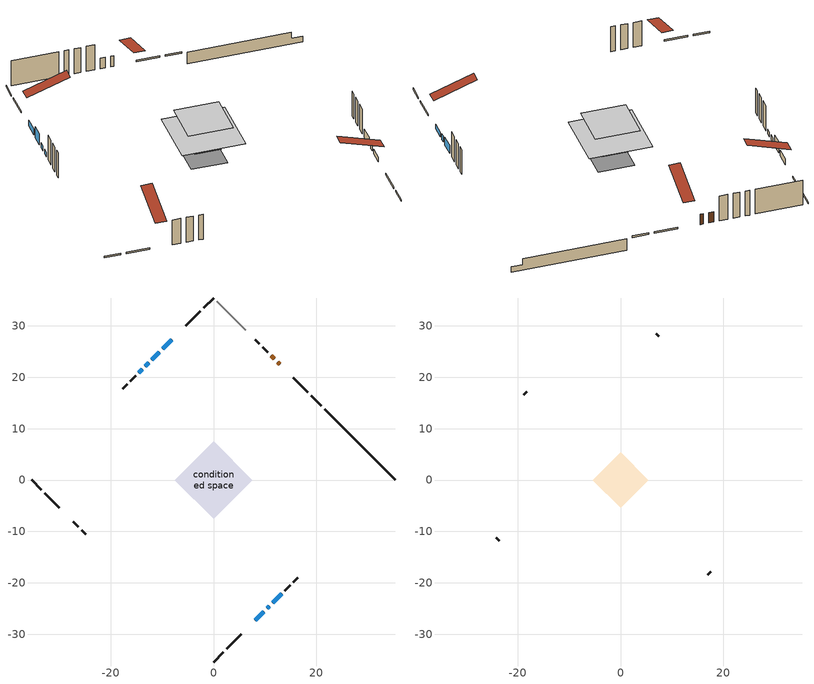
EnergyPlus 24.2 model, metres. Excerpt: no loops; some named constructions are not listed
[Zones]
conditioned space
 floor outside (Floor1 construction): -3.2,0 0,3.2 3.2,0 0,-3.2 z1.04
 floor adiabatic (AdiabaticFloorConstruction): -7.59,0 0,7.59 7.59,0 0,-7.59 z3.48
 floor foundation (Slab1 construction): -4.31,0 0,4.31 4.31,0 0,-4.31 z-1.25
 wall outside (RimJoist1 construction): 0,-35.43 1.94,-33.49 / -35.43,0 -33.49,-1.94 / 0,35.43 -1.94,33.49 / 20.98,14.45 19.04,16.39 z1.04:1.34
 wall outside (RimJoist2 construction): 2.6,-32.83 5.43,-30 / -32.83,-2.6 -30,-5.43 / -2.6,32.83 -5.43,30 / 18.38,17.05 15.55,19.88 z1.04:1.34
 wall outside (AdiabaticWallConstruction 1): 12.86,22.57 12.5,22.94 / 11.84,23.59 11.27,24.17 z1.04:3.07
 wall outside (AdiabaticWallConstruction): -8.12,27.31 -9.92,25.51 z1.04:2.21; 8.12,-27.31 9.77,-25.66 / -13.9,21.53 -14.51,20.92 z1.04:1.9; 10.43,-25 10.86,-24.57 z1.04:2.26; -10.57,24.86 -11.98,23.46 z1.04:3.17; -12.63,22.8 -13.24,22.19 z1.04:2.06; 11.51,-23.92 13.24,-22.19 z1.04:2.62
 wall outside (Wall1 construction): 13.9,-21.54 14.9,-20.53 / -27.31,-8.12 -26.3,-9.13 / -15.17,20.27 -16.17,19.26 / 10.61,24.82 9.6,25.83 z1.04:5.92
 wall outside (Wall2 construction): 15.56,-19.87 16.36,-19.07 / -25.65,-9.78 -24.85,-10.58 / -16.83,18.6 -17.63,17.8 / 8.95,26.48 8.15,27.28 z1.04:5.92
 wall foundation (FoundationWall1 construction): 21.64,13.79,-1.25 21.64,13.79,1.04 34.05,1.38,1.04 34.05,1.38,-0.19 35.43,0,-0.19 35.43,0,-1.25
 wall adiabatic (Wall4 construction): 6.3,29.14 0.66,34.77 z1.04:5.92
 window (WindowConstruction): -8.12,27.31 -9.92,25.51 z1.04:2.21
 window (WindowConstruction 1): 8.12,-27.31 9.77,-25.66 z1.04:1.9
 window (WindowConstruction 5): 10.43,-25 10.86,-24.57 z1.04:2.26
 window (WindowConstruction 2): -10.57,24.86 -11.98,23.46 z1.04:3.17
 window (WindowConstruction 3): -12.63,22.8 -13.24,22.19 z1.04:2.05
 window (WindowConstruction 4): 11.51,-23.92 13.24,-22.19 z1.04:2.62
 window (WindowConstruction 6): -13.9,21.53 -14.51,20.92 z1.04:1.9
 door (Door): 12.86,22.57 12.5,22.94 z1.04:3.07
 door (Door 1): 11.84,23.59 11.27,24.16 z1.04:3.07
 ceiling adiabatic (AdiabaticFloorConstruction): 0,-7.59 7.59,0 0,7.59 -7.59,0 z3.48
attic - vented
 floor to conditioned space (Floor2 construction Reversed): -5.37,0 0,5.37 5.37,0 0,-5.37 z5.92
 wall outside (Wall3 construction): 17.01,-18.42 17.55,-17.88 / -24.19,-11.24 -23.65,-11.78 / -18.28,17.15 -18.82,16.61 / 7.49,27.94 6.95,28.48 z1.04:5.92
 roof outside (Roof1 construction): 7.46,-27.97,5.92 2.24,-22.74,8.38 0.86,-24.12,8.38 6.09,-29.35,5.92; -27.97,-7.46,5.92 -22.74,-2.24,8.38 -24.12,-0.86,8.38 -29.35,-6.09,5.92; -7.46,27.97,5.92 -2.24,22.74,8.38 -0.86,24.12,8.38 -6.09,29.35,5.92; 13.52,21.91,5.92 8.29,16.69,8.38 9.67,15.31,8.38 14.89,20.54,5.92
[Material] Roughness=Rough; Thermal Absorptance=0.9
Name | Thickness {m} | Conductivity {W/m-K} | Density {kg/m3} | Specific Heat {J/kg-K} | Solar Absorptance | Visible Absorptance
ceiling loosefill ins | 0.0846667 | 0.0480833 | 16.02 | 1046.75 | 0.7 | 0.7
ceiling stud and cavity | 0.1397 | 0.0803822 | 65.682 | 1177.47 | 0.7 | 0.7
gypsum board | 0.0127 | 0.160291 | 801 | 837.4 | 0.6 | 0.6
[Construction]
Floor2 construction: ceiling loosefill ins, ceiling stud and cavity, gypsum board
[EnergyManagementSystem:Program]
total_loads_program: Set loads_htg_tot = 0; Set loads_clg_tot = 0; If htg_load_cond > 0; Set loads_htg_tot = loads_htg_tot + (htg_load_cond - clg_load_cond) * 1.0; EndIf; Set loads_htg_tot = (@Max loads_htg_tot 0); If clg_load_cond > 0; Set loads_clg_tot = loads_clg_tot + (clg_load_cond - htg_load_cond) * 1.0; EndIf; Set loads_clg_tot = (@Max loads_clg_tot 0)
unmet_hours_program: Set htg_unmet_hours = 0; Set clg_unmet_hours = 0; Set unit_htg_unmet_hours = 0; If ((DayOfYear >= 1) && (DayOfYear <= 365)); Set unit_htg_unmet_hours = unit_htg_unmet_hours + conditioned_space_htg_unmet_s; If unit_htg_unmet_hours > htg_unmet_hours; Set htg_unmet_hours = unit_htg_unmet_hours; EndIf; EndIf; Set unit_clg_unmet_hours = 0; If ((DayOfYear >= 1) && (DayOfYear <= 365)); Set unit_clg_unmet_hours = unit_clg_unmet_hours + conditioned_space_clg_unmet_s; If unit_clg_unmet_hours > clg_unmet_hours; Set clg_unmet_hours = unit_clg_unmet_hours; EndIf; EndIf
water_heater_EC_adj: If WarmupFlag == 0; Set dhw_e_cons = water_heater_energy + water_heater_on_cycle_parasitic + water_heater_off_cycle_parasitic; Set water_heater_ec_adj_act = 0.0 * dhw_e_cons / 1; EndIf
[EnergyManagementSystem:ProgramCallingManager]
air_source_heat_pump_supply_fan_disaggregate_program_calling_manager: EndOfSystemTimestepBeforeHVACReporting; air_source_heat_pump_supply_fan_disaggregate_program
air_source_heat_pump_supply_fan_power_program_calling_manager: AfterPredictorBeforeHVACManagers; air_source_heat_pump_supply_fan_power_program
component_loads_program_calling_manager: EndOfZoneTimestepAfterZoneReporting; component_loads_program
fridge_schedule_program_calling_manager: BeginZoneTimestepAfterInitHeatBalance; fridge_schedule_program
infil_program_calling_manager: BeginZoneTimestepAfterInitHeatBalance; infil_program
natural_vent_program_calling_manager: BeginZoneTimestepAfterInitHeatBalance; natural_vent_program
Sequential_Fraction_Schedule_program_manager: BeginZoneTimestepAfterInitHeatBalance; Sequential_Fraction_Schedule_program
total_airflows_program_calling_manager: EndOfZoneTimestepAfterZoneReporting; total_airflows_program
total_loads_program_calling_manager: EndOfZoneTimestepAfterZoneReporting; total_loads_program
unmet_hours_program_calling_manager: EndOfZoneTimestepBeforeZoneReporting; unmet_hours_program
water_heater_EC_adj_ProgramManager: EndOfSystemTimestepBeforeHVACReporting; water_heater_EC_adj
[EnergyManagementSystem:OutputVariable] Type of Data in Variable=Summed
Name | EMS Variable | Update Frequency | EMS Program or Subroutine | Units
air source heat pump supply fan disaggregate clg | air_source_heat_pump_supply_fan_clg | SystemTimestep | air_source_heat_pump_supply_fan_disaggregate_program | J
air source heat pump supply fan disaggregate htg primary | air_source_heat_pump_supply_fan_primary_htg | SystemTimestep | air_source_heat_pump_supply_fan_disaggregate_program | J
loads_htg_tot_peakload_outvar; loads_htg_tot_annual_outvar; Energy Management System Output Variable 1; Energy Management System Output Variable 45 | loads_htg_tot | ZoneTimestep | total_loads_program | J
loads_clg_tot_peakload_outvar; loads_clg_tot_annual_outvar; Energy Management System Output Variable 2; Energy Management System Output Variable 46 | loads_clg_tot | ZoneTimestep | total_loads_program | J
htg_unmet_hours_annual_outvar; Energy Management System Output Variable 3 | htg_unmet_hours | ZoneTimestep | unmet_hours_program | hr
clg_unmet_hours_annual_outvar; Energy Management System Output Variable 4 | clg_unmet_hours | ZoneTimestep | unmet_hours_program | hr
loads_htg_roofs_annual_outvar; Energy Management System Output Variable 5 | loads_htg_roofs | ZoneTimestep | component_loads_program | J
loads_htg_ceilings_annual_outvar; Energy Management System Output Variable 6 | loads_htg_ceilings | ZoneTimestep | component_loads_program | J
loads_htg_walls_annual_outvar; Energy Management System Output Variable 7 | loads_htg_walls | ZoneTimestep | component_loads_program | J
loads_htg_rim_joists_annual_outvar; Energy Management System Output Variable 8 | loads_htg_rim_joists | ZoneTimestep | component_loads_program | J
loads_htg_foundation_walls_annual_outvar; Energy Management System Output Variable 9 | loads_htg_foundation_walls | ZoneTimestep | component_loads_program | J
loads_htg_doors_annual_outvar; Energy Management System Output Variable 10 | loads_htg_doors | ZoneTimestep | component_loads_program | J
loads_htg_windows_conduction_annual_outvar; Energy Management System Output Variable 11 | loads_htg_windows_conduction | ZoneTimestep | component_loads_program | J
loads_htg_windows_solar_annual_outvar; Energy Management System Output Variable 12 | loads_htg_windows_solar | ZoneTimestep | component_loads_program | J
loads_htg_skylights_conduction_annual_outvar; Energy Management System Output Variable 13 | loads_htg_skylights_conduction | ZoneTimestep | component_loads_program | J
loads_htg_skylights_solar_annual_outvar; Energy Management System Output Variable 14 | loads_htg_skylights_solar | ZoneTimestep | component_loads_program | J
loads_htg_floors_annual_outvar; Energy Management System Output Variable 15 | loads_htg_floors | ZoneTimestep | component_loads_program | J
loads_htg_slabs_annual_outvar; Energy Management System Output Variable 16 | loads_htg_slabs | ZoneTimestep | component_loads_program | J
loads_htg_internal_mass_annual_outvar; Energy Management System Output Variable 17 | loads_htg_internal_mass | ZoneTimestep | component_loads_program | J
loads_htg_infil_annual_outvar; Energy Management System Output Variable 18 | loads_htg_infil | ZoneTimestep | component_loads_program | J
loads_htg_natvent_annual_outvar; Energy Management System Output Variable 19 | loads_htg_natvent | ZoneTimestep | component_loads_program | J
loads_htg_mechvent_annual_outvar; Energy Management System Output Variable 20 | loads_htg_mechvent | ZoneTimestep | component_loads_program | J
loads_htg_whf_annual_outvar; Energy Management System Output Variable 21 | loads_htg_whf | ZoneTimestep | component_loads_program | J
loads_htg_ducts_annual_outvar; Energy Management System Output Variable 22 | loads_htg_ducts | ZoneTimestep | component_loads_program | J
loads_htg_intgains_annual_outvar; Energy Management System Output Variable 23 | loads_htg_intgains | ZoneTimestep | component_loads_program | J
loads_htg_lighting_annual_outvar; Energy Management System Output Variable 24 | loads_htg_lighting | ZoneTimestep | component_loads_program | J
loads_clg_roofs_annual_outvar; Energy Management System Output Variable 25 | loads_clg_roofs | ZoneTimestep | component_loads_program | J
loads_clg_ceilings_annual_outvar; Energy Management System Output Variable 26 | loads_clg_ceilings | ZoneTimestep | component_loads_program | J
loads_clg_walls_annual_outvar; Energy Management System Output Variable 27 | loads_clg_walls | ZoneTimestep | component_loads_program | J
loads_clg_rim_joists_annual_outvar; Energy Management System Output Variable 28 | loads_clg_rim_joists | ZoneTimestep | component_loads_program | J
loads_clg_foundation_walls_annual_outvar; Energy Management System Output Variable 29 | loads_clg_foundation_walls | ZoneTimestep | component_loads_program | J
loads_clg_doors_annual_outvar; Energy Management System Output Variable 30 | loads_clg_doors | ZoneTimestep | component_loads_program | J
loads_clg_windows_conduction_annual_outvar; Energy Management System Output Variable 31 | loads_clg_windows_conduction | ZoneTimestep | component_loads_program | J
loads_clg_windows_solar_annual_outvar; Energy Management System Output Variable 32 | loads_clg_windows_solar | ZoneTimestep | component_loads_program | J
loads_clg_skylights_conduction_annual_outvar; Energy Management System Output Variable 33 | loads_clg_skylights_conduction | ZoneTimestep | component_loads_program | J
loads_clg_skylights_solar_annual_outvar; Energy Management System Output Variable 34 | loads_clg_skylights_solar | ZoneTimestep | component_loads_program | J
loads_clg_floors_annual_outvar; Energy Management System Output Variable 35 | loads_clg_floors | ZoneTimestep | component_loads_program | J
loads_clg_slabs_annual_outvar; Energy Management System Output Variable 36 | loads_clg_slabs | ZoneTimestep | component_loads_program | J
loads_clg_internal_mass_annual_outvar; Energy Management System Output Variable 37 | loads_clg_internal_mass | ZoneTimestep | component_loads_program | J
loads_clg_infil_annual_outvar; Energy Management System Output Variable 38 | loads_clg_infil | ZoneTimestep | component_loads_program | J
loads_clg_natvent_annual_outvar; Energy Management System Output Variable 39 | loads_clg_natvent | ZoneTimestep | component_loads_program | J
loads_clg_mechvent_annual_outvar; Energy Management System Output Variable 40 | loads_clg_mechvent | ZoneTimestep | component_loads_program | J
loads_clg_whf_annual_outvar; Energy Management System Output Variable 41 | loads_clg_whf | ZoneTimestep | component_loads_program | J
loads_clg_ducts_annual_outvar; Energy Management System Output Variable 42 | loads_clg_ducts | ZoneTimestep | component_loads_program | J
loads_clg_intgains_annual_outvar; Energy Management System Output Variable 43 | loads_clg_intgains | ZoneTimestep | component_loads_program | J
loads_clg_lighting_annual_outvar; Energy Management System Output Variable 44 | loads_clg_lighting | ZoneTimestep | component_loads_program | J
[Schedule:Constant]
Sequential Fraction Schedule: Hourly Value=1
[Schedule:Day:Interval]
interior lighting schedule day: No, 01:00, 0.108182, 04:00, 0.0901515, 05:00, 0.0991667, 06:00, 0.162273, 07:00, 0.270455, 08:00, 0.342576, 10:00, 0.369621, 11:00, 0.351591, 12:00, 0.333561, 13:00, 0.324545, 14:00, 0.31553, 15:00, 0.333561, 16:00, 0.369621, 17:00, 0.450758, 18:00, 0.585985, 19:00, 0.775303, 20:00, 0.955606, 21:00, 0.991667, 22:00, 0.712197, 23:00, 0.360606, 24:00, 0.162273
interior lighting schedule day 1: No, 01:00, 0.100909, 04:00, 0.0840909, 05:00, 0.0925, 06:00, 0.151364, 07:00, 0.252273, 08:00, 0.319545, 10:00, 0.344773, 11:00, 0.327955, 12:00, 0.311136, 13:00, 0.302727, 14:00, 0.294318, 15:00, 0.311136, 16:00, 0.344773, 17:00, 0.420455, 18:00, 0.546591, 19:00, 0.723182, 20:00, 0.891364, 21:00, 0.925, 22:00, 0.664318, 23:00, 0.336364, 24:00, 0.151364
interior lighting schedule day 2: No, 01:00, 0.0927273, 04:00, 0.0772727, 05:00, 0.085, 06:00, 0.139091, 07:00, 0.231818, 08:00, 0.293636, 10:00, 0.316818, 11:00, 0.301364, 12:00, 0.285909, 13:00, 0.278182, 14:00, 0.270455, 15:00, 0.285909, 16:00, 0.316818, 17:00, 0.386364, 18:00, 0.502273, 19:00, 0.664545, 20:00, 0.819091, 21:00, 0.85, 22:00, 0.610455, 23:00, 0.309091, 24:00, 0.139091
interior lighting schedule day 3: No, 01:00, 0.0845455, 04:00, 0.0704545, 05:00, 0.0775, 06:00, 0.126818, 07:00, 0.211364, 08:00, 0.267727, 10:00, 0.288864, 11:00, 0.274773, 12:00, 0.260682, 13:00, 0.253636, 14:00, 0.246591, 15:00, 0.260682, 16:00, 0.288864, 17:00, 0.352273, 18:00, 0.457955, 19:00, 0.605909, 20:00, 0.746818, 21:00, 0.775, 22:00, 0.556591, 23:00, 0.281818, 24:00, 0.126818
interior lighting schedule day 4: No, 01:00, 0.0763636, 04:00, 0.0636364, 05:00, 0.07, 06:00, 0.114545, 07:00, 0.190909, 08:00, 0.241818, 10:00, 0.260909, 11:00, 0.248182, 12:00, 0.235455, 13:00, 0.229091, 14:00, 0.222727, 15:00, 0.235455, 16:00, 0.260909, 17:00, 0.318182, 18:00, 0.413636, 19:00, 0.547273, 20:00, 0.674545, 21:00, 0.7, 22:00, 0.502727, 23:00, 0.254545, 24:00, 0.114545
interior lighting schedule day 5: No, 01:00, 0.0727273, 04:00, 0.0606061, 05:00, 0.0666667, 06:00, 0.109091, 07:00, 0.181818, 08:00, 0.230303, 10:00, 0.248485, 11:00, 0.236364, 12:00, 0.224242, 13:00, 0.218182, 14:00, 0.212121, 15:00, 0.224242, 16:00, 0.248485, 17:00, 0.30303, 18:00, 0.393939, 19:00, 0.521212, 20:00, 0.642424, 21:00, 0.666667, 22:00, 0.478788, 23:00, 0.242424, 24:00, 0.109091
interior lighting schedule day 6: No, 01:00, 0.0745455, 04:00, 0.0621212, 05:00, 0.0683333, 06:00, 0.111818, 07:00, 0.186364, 08:00, 0.236061, 10:00, 0.254697, 11:00, 0.242273, 12:00, 0.229848, 13:00, 0.223636, 14:00, 0.217424, 15:00, 0.229848, 16:00, 0.254697, 17:00, 0.310606, 18:00, 0.403788, 19:00, 0.534242, 20:00, 0.658485, 21:00, 0.683333, 22:00, 0.490758, 23:00, 0.248485, 24:00, 0.111818
interior lighting schedule day 7: No, 01:00, 0.08, 04:00, 0.0666667, 05:00, 0.0733333, 06:00, 0.12, 07:00, 0.2, 08:00, 0.253333, 10:00, 0.273333, 11:00, 0.26, 12:00, 0.246667, 13:00, 0.24, 14:00, 0.233333, 15:00, 0.246667, 16:00, 0.273333, 17:00, 0.333333, 18:00, 0.433333, 19:00, 0.573333, 20:00, 0.706667, 21:00, 0.733333, 22:00, 0.526667, 23:00, 0.266667, 24:00, 0.12
interior lighting schedule day 8: No, 01:00, 0.0890909, 04:00, 0.0742424, 05:00, 0.0816667, 06:00, 0.133636, 07:00, 0.222727, 08:00, 0.282121, 10:00, 0.304394, 11:00, 0.289545, 12:00, 0.274697, 13:00, 0.267273, 14:00, 0.259848, 15:00, 0.274697, 16:00, 0.304394, 17:00, 0.371212, 18:00, 0.482576, 19:00, 0.638485, 20:00, 0.78697, 21:00, 0.816667, 22:00, 0.586515, 23:00, 0.29697, 24:00, 0.133636
interior lighting schedule day 9: No, 01:00, 0.0972727, 04:00, 0.0810606, 05:00, 0.0891667, 06:00, 0.145909, 07:00, 0.243182, 08:00, 0.30803, 10:00, 0.332348, 11:00, 0.316136, 12:00, 0.299924, 13:00, 0.291818, 14:00, 0.283712, 15:00, 0.299924, 16:00, 0.332348, 17:00, 0.405303, 18:00, 0.526894, 19:00, 0.697121, 20:00, 0.859242, 21:00, 0.891667, 22:00, 0.640379, 23:00, 0.324242, 24:00, 0.145909
interior lighting schedule day 10: No, 01:00, 0.105455, 04:00, 0.0878788, 05:00, 0.0966667, 06:00, 0.158182, 07:00, 0.263636, 08:00, 0.333939, 10:00, 0.360303, 11:00, 0.342727, 12:00, 0.325152, 13:00, 0.316364, 14:00, 0.307576, 15:00, 0.325152, 16:00, 0.360303, 17:00, 0.439394, 18:00, 0.571212, 19:00, 0.755758, 20:00, 0.931515, 21:00, 0.966667, 22:00, 0.694242, 23:00, 0.351515, 24:00, 0.158182
interior lighting schedule day 11: No, 01:00, 0.109091, 04:00, 0.0909091, 05:00, 0.1, 06:00, 0.163636, 07:00, 0.272727, 08:00, 0.345455, 10:00, 0.372727, 11:00, 0.354545, 12:00, 0.336364, 13:00, 0.327273, 14:00, 0.318182, 15:00, 0.336364, 16:00, 0.372727, 17:00, 0.454545, 18:00, 0.590909, 19:00, 0.781818, 20:00, 0.963636, 21:00, 1, 22:00, 0.718182, 23:00, 0.363636, 24:00, 0.163636
interior lighting schedule default day; occupants schedule default day; clothes dryer schedule default day; cooking range schedule default day; mech vent bath fan 0 schedule default day; mech vent range fan 0 schedule default day; misc plug loads schedule default day; general water use schedule default day; clothes dryer exhaust 0 schedule default day; cooling season schedule day; cooling season schedule day 2; cooling season schedule default day; exterior lighting schedule default day; natural vent schedule default day: No, 24:00, 0
occupants schedule day: No, 05:00, 0.426829, 06:00, 0.719512, 07:00, 1, 08:00, 0.670732, 09:00, 0.329268, 14:00, 0.170732, 15:00, 0.231707, 16:00, 0.329268, 17:00, 0.5, 18:00, 0.670732, 19:00, 0.829268, 21:00, 1, 22:00, 0.853659, 23:00, 0.646341, 24:00, 0.426829
clothes dryer schedule day; clothes dryer exhaust 0 schedule day: No, 01:00, 0.123457, 02:00, 0.0740741, 03:00, 0.0493827, 04:00, 0.0246914, 05:00, 0.0493827, 06:00, 0.0740741, 07:00, 0.197531, 08:00, 0.395062, 09:00, 0.592593, 10:00, 0.839506, 11:00, 0.962963, 12:00, 1, 13:00, 0.91358, 14:00, 0.82716, 15:00, 0.716049, 16:00, 0.753086, 17:00, 0.679012, 18:00, 0.666667, 20:00, 0.62963, 21:00, 0.641975, 22:00, 0.666667, 23:00, 0.54321, 24:00, 0.296296
cooking range schedule day: No, 05:00, 0.0597015, 06:00, 0.11194, 07:00, 0.171642, 08:00, 0.291045, 11:00, 0.343284, 12:00, 0.402985, 13:00, 0.462687, 14:00, 0.343284, 15:00, 0.291045, 16:00, 0.402985, 17:00, 0.567164, 18:00, 1, 19:00, 0.850746, 20:00, 0.432836, 21:00, 0.291045, 22:00, 0.231343, 23:00, 0.171642, 24:00, 0.11194
mech vent bath fan 0 schedule day: No, 07:00, 0, 08:00, 1, 09:00, 0.2, 24:00, 0
mech vent range fan 0 schedule day: No, 18:00, 0, 19:00, 1, 20:00, 0.2, 24:00, 0
misc plug loads schedule day: No, 06:00, 0.705882, 07:00, 0.745098, 08:00, 0.803922, 15:00, 0.823529, 16:00, 0.862745, 17:00, 0.921569, 18:00, 0.980392, 19:00, 1, 20:00, 0.980392, 21:00, 0.941176, 22:00, 0.862745, 23:00, 0.784314, 24:00, 0.72549
general water use schedule day: No, 01:00, 0.315068, 03:00, 0.287671, 04:00, 0.342466, 05:00, 0.369863, 06:00, 0.520548, 07:00, 0.60274, 08:00, 0.534247, 10:00, 0.506849, 11:00, 0.465753, 14:00, 0.479452, 15:00, 0.534247, 16:00, 0.589041, 17:00, 0.69863, 18:00, 0.876712, 19:00, 0.890411, 20:00, 0.986301, 21:00, 1, 22:00, 0.863014, 23:00, 0.616438, 24:00, 0.465753
cooling season schedule day 1: No, 24:00, 1
exterior lighting schedule day: No, 01:00, 0.566667, 03:00, 0.524167, 05:00, 0.495833, 06:00, 0.5525, 07:00, 0.623333, 08:00, 0.580833, 09:00, 0.439167, 10:00, 0.354167, 12:00, 0.34, 13:00, 0.354167, 14:00, 0.396667, 15:00, 0.425, 16:00, 0.495833, 17:00, 0.623333, 18:00, 0.793333, 19:00, 0.906667, 20:00, 0.963333, 21:00, 0.991667, 22:00, 0.920833, 23:00, 0.793333, 24:00, 0.665833
exterior lighting schedule day 1: No, 01:00, 0.528571, 03:00, 0.488929, 05:00, 0.4625, 06:00, 0.515357, 07:00, 0.581429, 08:00, 0.541786, 09:00, 0.409643, 10:00, 0.330357, 12:00, 0.317143, 13:00, 0.330357, 14:00, 0.37, 15:00, 0.396429, 16:00, 0.4625, 17:00, 0.581429, 18:00, 0.74, 19:00, 0.845714, 20:00, 0.898571, 21:00, 0.925, 22:00, 0.858929, 23:00, 0.74, 24:00, 0.621071
exterior lighting schedule day 10: No, 01:00, 0.552381, 03:00, 0.510952, 05:00, 0.483333, 06:00, 0.538571, 07:00, 0.607619, 08:00, 0.56619, 09:00, 0.428095, 10:00, 0.345238, 12:00, 0.331429, 13:00, 0.345238, 14:00, 0.386667, 15:00, 0.414286, 16:00, 0.483333, 17:00, 0.607619, 18:00, 0.773333, 19:00, 0.88381, 20:00, 0.939048, 21:00, 0.966667, 22:00, 0.897619, 23:00, 0.773333, 24:00, 0.649048
exterior lighting schedule day 11: No, 01:00, 0.571429, 03:00, 0.528571, 05:00, 0.5, 06:00, 0.557143, 07:00, 0.628571, 08:00, 0.585714, 09:00, 0.442857, 10:00, 0.357143, 12:00, 0.342857, 13:00, 0.357143, 14:00, 0.4, 15:00, 0.428571, 16:00, 0.5, 17:00, 0.628571, 18:00, 0.8, 19:00, 0.914286, 20:00, 0.971429, 21:00, 1, 22:00, 0.928571, 23:00, 0.8, 24:00, 0.671429
exterior lighting schedule day 2: No, 01:00, 0.485714, 03:00, 0.449286, 05:00, 0.425, 06:00, 0.473571, 07:00, 0.534286, 08:00, 0.497857, 09:00, 0.376429, 10:00, 0.303571, 12:00, 0.291429, 13:00, 0.303571, 14:00, 0.34, 15:00, 0.364286, 16:00, 0.425, 17:00, 0.534286, 18:00, 0.68, 19:00, 0.777143, 20:00, 0.825714, 21:00, 0.85, 22:00, 0.789286, 23:00, 0.68, 24:00, 0.570714
exterior lighting schedule day 3: No, 01:00, 0.442857, 03:00, 0.409643, 05:00, 0.3875, 06:00, 0.431786, 07:00, 0.487143, 08:00, 0.453929, 09:00, 0.343214, 10:00, 0.276786, 12:00, 0.265714, 13:00, 0.276786, 14:00, 0.31, 15:00, 0.332143, 16:00, 0.3875, 17:00, 0.487143, 18:00, 0.62, 19:00, 0.708571, 20:00, 0.752857, 21:00, 0.775, 22:00, 0.719643, 23:00, 0.62, 24:00, 0.520357
exterior lighting schedule day 4: No, 01:00, 0.4, 03:00, 0.37, 05:00, 0.35, 06:00, 0.39, 07:00, 0.44, 08:00, 0.41, 09:00, 0.31, 10:00, 0.25, 12:00, 0.24, 13:00, 0.25, 14:00, 0.28, 15:00, 0.3, 16:00, 0.35, 17:00, 0.44, 18:00, 0.56, 19:00, 0.64, 20:00, 0.68, 21:00, 0.7, 22:00, 0.65, 23:00, 0.56, 24:00, 0.47
exterior lighting schedule day 5: No, 01:00, 0.380952, 03:00, 0.352381, 05:00, 0.333333, 06:00, 0.371429, 07:00, 0.419048, 08:00, 0.390476, 09:00, 0.295238, 10:00, 0.238095, 12:00, 0.228571, 13:00, 0.238095, 14:00, 0.266667, 15:00, 0.285714, 16:00, 0.333333, 17:00, 0.419048, 18:00, 0.533333, 19:00, 0.609524, 20:00, 0.647619, 21:00, 0.666667, 22:00, 0.619048, 23:00, 0.533333, 24:00, 0.447619
exterior lighting schedule day 6: No, 01:00, 0.390476, 03:00, 0.36119, 05:00, 0.341667, 06:00, 0.380714, 07:00, 0.429524, 08:00, 0.400238, 09:00, 0.302619, 10:00, 0.244048, 12:00, 0.234286, 13:00, 0.244048, 14:00, 0.273333, 15:00, 0.292857, 16:00, 0.341667, 17:00, 0.429524, 18:00, 0.546667, 19:00, 0.624762, 20:00, 0.66381, 21:00, 0.683333, 22:00, 0.634524, 23:00, 0.546667, 24:00, 0.45881
exterior lighting schedule day 7: No, 01:00, 0.419048, 03:00, 0.387619, 05:00, 0.366667, 06:00, 0.408571, 07:00, 0.460952, 08:00, 0.429524, 09:00, 0.324762, 10:00, 0.261905, 12:00, 0.251429, 13:00, 0.261905, 14:00, 0.293333, 15:00, 0.314286, 16:00, 0.366667, 17:00, 0.460952, 18:00, 0.586667, 19:00, 0.670476, 20:00, 0.712381, 21:00, 0.733333, 22:00, 0.680952, 23:00, 0.586667, 24:00, 0.492381
exterior lighting schedule day 8: No, 01:00, 0.466667, 03:00, 0.431667, 05:00, 0.408333, 06:00, 0.455, 07:00, 0.513333, 08:00, 0.478333, 09:00, 0.361667, 10:00, 0.291667, 12:00, 0.28, 13:00, 0.291667, 14:00, 0.326667, 15:00, 0.35, 16:00, 0.408333, 17:00, 0.513333, 18:00, 0.653333, 19:00, 0.746667, 20:00, 0.793333, 21:00, 0.816667, 22:00, 0.758333, 23:00, 0.653333, 24:00, 0.548333
exterior lighting schedule day 9: No, 01:00, 0.509524, 03:00, 0.47131, 05:00, 0.445833, 06:00, 0.496786, 07:00, 0.560476, 08:00, 0.522262, 09:00, 0.394881, 10:00, 0.318452, 12:00, 0.305714, 13:00, 0.318452, 14:00, 0.356667, 15:00, 0.382143, 16:00, 0.445833, 17:00, 0.560476, 18:00, 0.713333, 19:00, 0.815238, 20:00, 0.86619, 21:00, 0.891667, 22:00, 0.827976, 23:00, 0.713333, 24:00, 0.59869
[Schedule:Week:Daily]
clothes dryer exhaust 0 schedule Week Rule - Jan1-Dec31: clothes dryer exhaust 0 schedule day, clothes dryer exhaust 0 schedule day, clothes dryer exhaust 0 schedule day, clothes dryer exhaust 0 schedule day, clothes dryer exhaust 0 schedule day, clothes dryer exhaust 0 schedule day, clothes dryer exhaust 0 schedule day, clothes dryer exhaust 0 schedule default day, clothes dryer exhaust 0 schedule default day, clothes dryer exhaust 0 schedule default day, clothes dryer exhaust 0 schedule default day, clothes dryer exhaust 0 schedule default day
cooling season schedule Week Rule - Jan1-May26: cooling season schedule day, cooling season schedule day, cooling season schedule day, cooling season schedule day, cooling season schedule day, cooling season schedule day, cooling season schedule day, cooling season schedule default day, cooling season schedule default day, cooling season schedule default day, cooling season schedule default day, cooling season schedule default day
cooling season schedule Week Rule - May27-Jun2: cooling season schedule day, cooling season schedule day, cooling season schedule day, cooling season schedule day, cooling season schedule day, cooling season schedule day 1, cooling season schedule day 1, cooling season schedule default day, cooling season schedule default day, cooling season schedule default day, cooling season schedule default day, cooling season schedule default day
cooling season schedule Week Rule - Jun3-Sep29: cooling season schedule day 1, cooling season schedule day 1, cooling season schedule day 1, cooling season schedule day 1, cooling season schedule day 1, cooling season schedule day 1, cooling season schedule day 1, cooling season schedule default day, cooling season schedule default day, cooling season schedule default day, cooling season schedule default day, cooling season schedule default day
cooling season schedule Week Rule - Sep30-Oct6: cooling season schedule day 1, cooling season schedule day 2, cooling season schedule day 2, cooling season schedule day 2, cooling season schedule day 2, cooling season schedule day 2, cooling season schedule day 2, cooling season schedule default day, cooling season schedule default day, cooling season schedule default day, cooling season schedule default day, cooling season schedule default day
cooling season schedule Week Rule - Oct7-Dec31: cooling season schedule day 2, cooling season schedule day 2, cooling season schedule day 2, cooling season schedule day 2, cooling season schedule day 2, cooling season schedule day 2, cooling season schedule day 2, cooling season schedule default day, cooling season schedule default day, cooling season schedule default day, cooling season schedule default day, cooling season schedule default day
exterior lighting schedule Week Rule - Nov4-Nov24: exterior lighting schedule day 10, exterior lighting schedule day 10, exterior lighting schedule day 10, exterior lighting schedule day 10, exterior lighting schedule day 10, exterior lighting schedule day 10, exterior lighting schedule day 10, exterior lighting schedule default day, exterior lighting schedule default day, exterior lighting schedule default day, exterior lighting schedule default day, exterior lighting schedule default day
exterior lighting schedule Week Rule - Nov25-Dec1: exterior lighting schedule day 10, exterior lighting schedule day 10, exterior lighting schedule day 10, exterior lighting schedule day 10, exterior lighting schedule day 10, exterior lighting schedule day 10, exterior lighting schedule day 11, exterior lighting schedule default day, exterior lighting schedule default day, exterior lighting schedule default day, exterior lighting schedule default day, exterior lighting schedule default day
exterior lighting schedule Week Rule - Dec2-Dec31: exterior lighting schedule day 11, exterior lighting schedule day 11, exterior lighting schedule day 11, exterior lighting schedule day 11, exterior lighting schedule day 11, exterior lighting schedule day 11, exterior lighting schedule day 11, exterior lighting schedule default day, exterior lighting schedule default day, exterior lighting schedule default day, exterior lighting schedule default day, exterior lighting schedule default day
natural vent schedule Week Rule - Jan1-Dec31: natural vent schedule default day, natural vent schedule default day, natural vent schedule default day, natural vent schedule default day, natural vent schedule default day, natural vent schedule default day, natural vent schedule default day, natural vent schedule default day, natural vent schedule default day, natural vent schedule default day, natural vent schedule default day, natural vent schedule default day
[Schedule:Year]
clothes dryer exhaust 0 schedule: clothes dryer exhaust 0 schedule Week Rule - Jan1-Dec31, 1, 1, 12, 31
cooling season schedule: cooling season schedule Week Rule - Jan1-May26, 1, 1, 5, 26, cooling season schedule Week Rule - May27-Jun2, 5, 27, 6, 2, cooling season schedule Week Rule - Jun3-Sep29, 6, 3, 9, 29, cooling season schedule Week Rule - Sep30-Oct6, 9, 30, 10, 6, cooling season schedule Week Rule - Oct7-Dec31, 10, 7, 12, 31
natural vent schedule: natural vent schedule Week Rule - Jan1-Dec31, 1, 1, 12, 31
